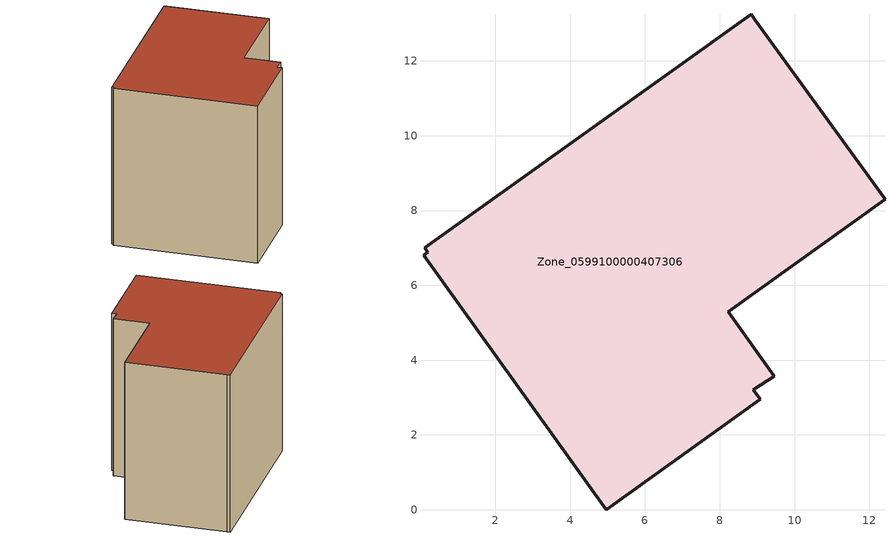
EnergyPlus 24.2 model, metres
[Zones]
Zone_0599100000407306
 floor ground (C_G): 8.84,13.25 8.95,13.09 12.42,8.29 8.23,5.3 9.46,3.56 8.9,3.2 9.09,2.96 4.97,0 0.08,6.81 0.19,6.89 0.11,7 z0
 wall outside (C_F): 0.08,6.81 4.97,0 9.09,2.96 8.9,3.2 9.46,3.56 8.23,5.3 12.42,8.29 8.95,13.09 8.84,13.25 0.11,7 0.19,6.89 0.08,6.81 z0:9.73
 roof outside (C_R): 9.09,2.96 8.9,3.2 9.46,3.56 8.23,5.3 12.42,8.29 8.95,13.09 8.84,13.25 0.11,7 0.19,6.89 0.08,6.81 4.97,0 z9.73
[BUILDING]
Pand.0599100000407306: North Axis=0; Terrain=City; Loads Convergence Tolerance Value=0.04; Temperature Convergence Tolerance Value=0.4; Solar Distribution=FullExterior; Maximum Number of Warmup Days=25; Minimum Number of Warmup Days=1
[Site:Location]
Rotterdam.The.Hague.AP_ZH_NLD Design_Conditions: Latitude=51.96; Longitude=4.45; Time Zone=1; Elevation=-4.5
[SITE:GROUNDTEMPERATURE:BUILDINGSURFACE]
18, 18, 18, 18, 18, 18, 18, 18, 18, 18, 18, 18
[MATERIAL] Thermal Absorptance=0.9; Solar Absorptance=0.7; Visible Absorptance=0.7
Name | Roughness | Thickness | Conductivity | Density | Specific Heat
G.TI.1992-2005 | MediumSmooth | 0.15 | 0.06 | 540 | 1210
F.TI.1992-2005 | Rough | 0.3 | 0.12 | 1920 | 840
R.TI.1992-2005 | MediumRough | 0.2 | 0.08 | 1500 | 1000
[CONSTRUCTION]
C_G: G.TI.1992-2005
C_F: F.TI.1992-2005
C_R: R.TI.1992-2005
[ZONE]
Zone_0599100000407306: Type=1; Multiplier=1; Ceiling Height=Autocalculate; Volume=Autocalculate; Floor Area=autocalculate; Part of Total Floor Area=Yes
[ZONEINFILTRATION:DESIGNFLOWRATE]
Infil_Zone_0599100000407306: Zone or ZoneList or Space or SpaceList=Zone_0599100000407306; Schedule=AlwaysOn; Design Flow Rate Calculation Method=Flow/Area; Flow Rate per Floor Area=0.0015; Constant Term Coefficient=1; Temperature Term Coefficient=0; Velocity Term Coefficient=0; Velocity Squared Term Coefficient=0
[HVACTEMPLATE:ZONE:IDEALLOADSAIRSYSTEM]
Zone_0599100000407306: Maximum Heating Supply Air Temperature=50; Minimum Cooling Supply Air Temperature=13; Maximum Heating Supply Air Humidity Ratio=0.0156; Minimum Cooling Supply Air Humidity Ratio=0.0077; Heating Limit=NoLimit; Cooling Limit=NoLimit; Dehumidification Control Type=ConstantSensibleHeatRatio; Cooling Sensible Heat Ratio=0.7; Dehumidification Setpoint=60; Humidification Control Type=None; Humidification Setpoint=30; Outdoor Air Method=None; Outdoor Air Flow Rate per Person=0.00944; Outdoor Air Flow Rate per Zone Floor Area=0; Outdoor Air Flow Rate per Zone=0; Demand Controlled Ventilation Type=None; Outdoor Air Economizer Type=NoEconomizer; Heat Recovery Type=None; Sensible Heat Recovery Effectiveness=0.7; Latent Heat Recovery Effectiveness=0.65
[ZONECONTROL:THERMOSTAT]
ThermostatControl_Zone_0599100000407306: Zone or ZoneList=Zone_0599100000407306; Control Type Schedule=DualSetpointControlType; Control 1=Thermostat_Zone_0599100000407306; Temperature Difference Between Cutout And Setpoint=0
[THERMOSTATSETPOINT:DUALSETPOINT]
Thermostat_Zone_0599100000407306: Heating Setpoint Temperature Schedule=HeatingSetpoint_Zone_0599100000407306; Cooling Setpoint Temperature Schedule=CoolingSetpoint_Zone_0599100000407306
[SCHEDULE:COMPACT]
HeatingSetpoint_Zone_0599100000407306: Through: 12/31, For: AllDays, Until: 24:00, 21
CoolingSetpoint_Zone_0599100000407306: Through: 12/31, For: AllDays, Until: 24:00, 24
DualSetpointControlType: Through: 12/31, For: AllDays, Until: 24:00, 4
AlwaysOn: Through: 12/31, For: AllDays, Until: 24:00, 1
